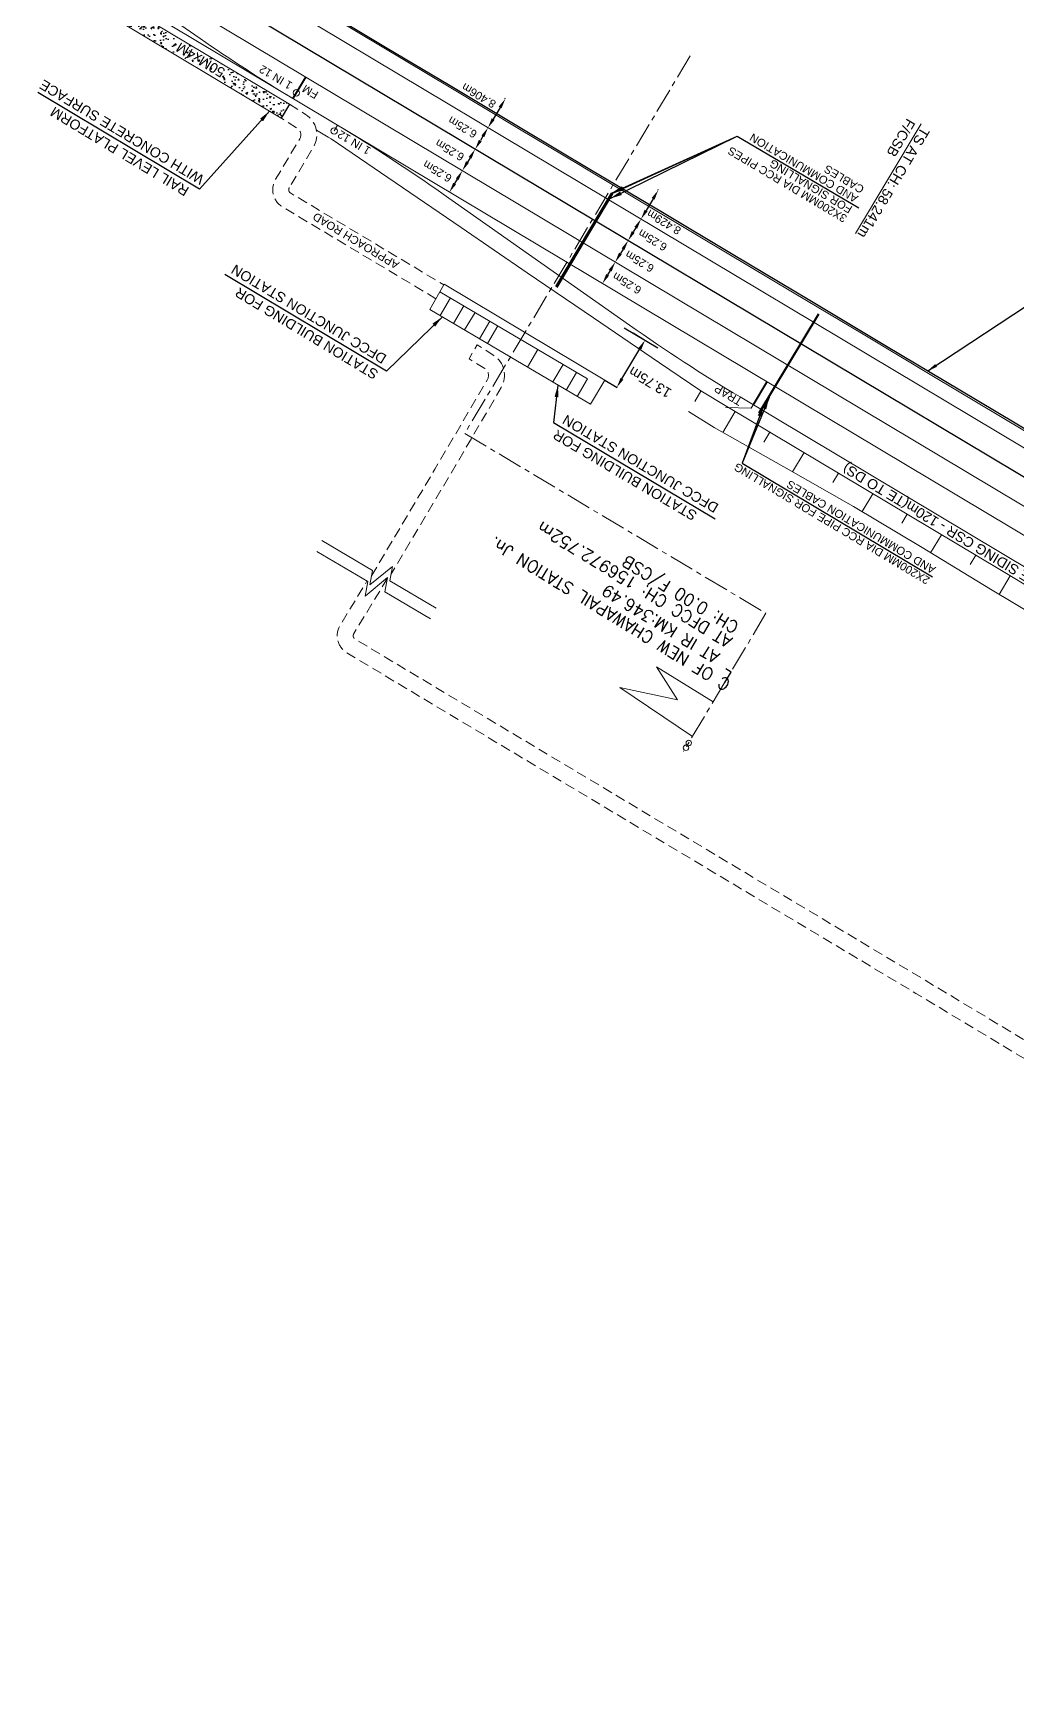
# Model space of a CAD drawing. Header units: metres. Extents: x 593990 to 610403, y 3402023 to 3411833.
# Drawn here: x 605547.2 to 605793.1, y 3404477.8 to 3404889.2 of the extents above; entities that cross this region are included whole.
import ezdxf
from ezdxf.enums import TextEntityAlignment as Align

# ---------------------------------------------------------------- set-up
doc = ezdxf.new("R2010")
doc.units = ezdxf.units.M
doc.header["$MEASUREMENT"] = 0
doc.header["$PDSIZE"] = 1
doc.linetypes.add('CENTER', pattern=[2, 1.25, -0.25, 0.25, -0.25])
doc.linetypes.add('DASHED', pattern=[0.75, 0.5, -0.25])
for name, color, linetype, lineweight in [("NEW CHAWAPAIL STN. SRJ's", 10, 'Continuous', 0), ('PROPOSED DFCC TOE LINE', 18, 'Continuous', 0), ('PROPOSED DFCC TOE SLOPES', 239, 'Continuous', 0), ('PROPOSED DFCC TRACK', 1, 'Continuous', 0), ('PROPOSED DRAIN CUM RETAINING WALL', 144, 'Continuous', 30), ('PROPOSED FORMATION LINE - PLAN', 187, 'Continuous', 0)]:
    doc.layers.add(name, color=color, linetype=linetype, lineweight=lineweight)
doc.layers.add('Signalling cable pipes', color=234, linetype='Continuous')
doc.styles.add('ROMANT', font='romant__.ttf')
doc.styles.get("Standard").update_dxf_attribs({"font": 'arial.ttf'})
doc.styles.add('Style-Arial', font='arial.ttf')
doc.dimstyles.new('ISO-25', dxfattribs={"dimtxt": 2.5, "dimasz": 2.5, "dimexe": 1.25, "dimexo": 0.625, "dimtad": 1, "dimtxsty": 'Standard', "dimcen": 2.5, "dimadec": 0, "dimazin": 0, "dimtfac": 1, "dimtmove": 0, "dimatfit": 3, "dimfxl": 1, "dimarcsym": 0})
doc.dimstyles.get("Standard").update_dxf_attribs({"dimtxt": 0.18, "dimasz": 0.18, "dimexe": 0.18, "dimexo": 0.0625, "dimgap": 0.09, "dimtad": 0, "dimtih": 1, "dimtoh": 1, "dimdec": 4, "dimzin": 0, "dimdsep": 46, "dimtxsty": 'Standard', "dimcen": 0.09, "dimadec": 0, "dimazin": 0, "dimtfac": 1, "dimtdec": 4, "dimtofl": 0, "dimtmove": 0, "dimatfit": 3, "dimfxl": 1, "dimtolj": 1, "dimtzin": 0, "dimarcsym": 0})

# ---------------------------------------------------------------- blocks, each defined once
blk = doc.blocks.new('*D109')
at = {"layer": 'Defpoints', "color": 0, "transparency": 16777216}
for p in [(605699.27, 3404842.59), (605695.92, 3404837.32), (605696.07, 3404837.23)]:
    blk.add_point(p, dxfattribs=at)
at = {"layer": 'PROPOSED DFCC TRACK', "color": 0, "lineweight": -2, "transparency": 16777216}
for p, q in [((605699.17, 3404842.66), (605699.02, 3404842.75)), ((605697.84, 3404840.54), (605697.2, 3404839.46)), ((605695.96, 3404837.29), (605695.81, 3404837.38))]:
    blk.add_line(p, q, dxfattribs=at)
at = {"layer": 'PROPOSED DFCC TRACK', "color": 0, "transparency": 16777216}
for points in [[(605697.49, 3404840.75), (605698.2, 3404840.32), (605699.13, 3404842.68)], [(605696.84, 3404839.68), (605697.56, 3404839.25), (605695.92, 3404837.32)]]:
    blk.add_solid(points, dxfattribs=at)
at = {"layer": 'PROPOSED DFCC TRACK', "color": 0, "lineweight": 0, "transparency": 16777216, "insert": (605702.05, 3404837.42), "char_height": 2, "attachment_point": 5, "rotation": 149, "style": 'Style-Arial'}
blk.add_mtext('\\A1;6.25m', dxfattribs=at)
blk = doc.blocks.new('TerminatorOpen_0.5')
at = {"color": 0, "linetype": 'ByBlock', "lineweight": -2}
for q in [(-1, 0.25), (-1, 0), (-1, -0.25)]:
    blk.add_line((0, 0), q, dxfattribs=at)
blk = doc.blocks.new('*D110')
at = {"layer": 'Defpoints', "color": 0, "transparency": 16777216}
for p in [(605696.07, 3404837.23), (605692.71, 3404831.95), (605692.86, 3404831.86)]:
    blk.add_point(p, dxfattribs=at)
at = {"layer": 'PROPOSED DFCC TRACK', "color": 0, "lineweight": -2, "transparency": 16777216}
for p, q in [((605694.64, 3404835.17), (605694, 3404834.1)), ((605695.96, 3404837.29), (605695.81, 3404837.38)), ((605692.76, 3404831.93), (605692.61, 3404832.02))]:
    blk.add_line(p, q, dxfattribs=at)
at = {"layer": 'PROPOSED DFCC TRACK', "color": 0, "transparency": 16777216}
for points in [[(605693.64, 3404834.31), (605694.35, 3404833.88), (605692.71, 3404831.95)], [(605694.28, 3404835.38), (605694.99, 3404834.96), (605695.92, 3404837.32)]]:
    blk.add_solid(points, dxfattribs=at)
at = {"layer": 'PROPOSED DFCC TRACK', "color": 0, "lineweight": 0, "transparency": 16777216, "insert": (605698.79, 3404832.1), "char_height": 2, "attachment_point": 5, "rotation": 149, "style": 'Style-Arial'}
blk.add_mtext('\\A1;6.25m', dxfattribs=at)
blk = doc.blocks.new('*D111')
at = {"layer": 'Defpoints', "color": 0, "transparency": 16777216}
for p in [(605692.86, 3404831.86), (605689.51, 3404826.59), (605689.66, 3404826.5)]:
    blk.add_point(p, dxfattribs=at)
at = {"layer": 'PROPOSED DFCC TRACK', "color": 0, "lineweight": -2, "transparency": 16777216}
for p, q in [((605691.43, 3404829.81), (605690.79, 3404828.73)), ((605692.76, 3404831.93), (605692.61, 3404832.02)), ((605689.55, 3404826.56), (605689.4, 3404826.65))]:
    blk.add_line(p, q, dxfattribs=at)
at = {"layer": 'PROPOSED DFCC TRACK', "color": 0, "transparency": 16777216}
for points in [[(605691.07, 3404830.02), (605691.79, 3404829.59), (605692.71, 3404831.95)], [(605690.43, 3404828.95), (605691.15, 3404828.52), (605689.51, 3404826.59)]]:
    blk.add_solid(points, dxfattribs=at)
at = {"layer": 'PROPOSED DFCC TRACK', "color": 0, "lineweight": 0, "transparency": 16777216, "insert": (605695.64, 3404826.65), "char_height": 2, "attachment_point": 5, "rotation": 149, "style": 'Style-Arial'}
blk.add_mtext('\\A1;6.25m', dxfattribs=at)
blk = doc.blocks.new('*D112')
at = {"layer": 'Defpoints', "color": 0, "transparency": 16777216}
for p in [(605703.6, 3404849.83), (605699.13, 3404842.68), (605699.27, 3404842.59)]:
    blk.add_point(p, dxfattribs=at)
at = {"layer": 'PROPOSED DFCC TRACK', "color": 0, "lineweight": -2, "transparency": 16777216}
for p, q in [((605703.49, 3404849.89), (605703.34, 3404849.98)), ((605702.17, 3404847.77), (605700.41, 3404844.83)), ((605699.17, 3404842.66), (605699.02, 3404842.75))]:
    blk.add_line(p, q, dxfattribs=at)
at = {"layer": 'PROPOSED DFCC TRACK', "color": 0, "transparency": 16777216}
for points in [[(605701.81, 3404847.98), (605702.52, 3404847.56), (605703.45, 3404849.92)], [(605700.05, 3404845.04), (605700.77, 3404844.61), (605699.13, 3404842.68)]]:
    blk.add_solid(points, dxfattribs=at)
at = {"layer": 'PROPOSED DFCC TRACK', "color": 0, "lineweight": 0, "transparency": 16777216, "insert": (605704.85, 3404841.92), "char_height": 2, "attachment_point": 5, "rotation": 149, "style": 'Style-Arial'}
blk.add_mtext('\\A1;8.429m', dxfattribs=at)
blk = doc.blocks.new('*D113')
at = {"layer": 'Defpoints', "color": 0, "transparency": 16777216}
for p in [(605661.06, 3404865.43), (605657.7, 3404860.15), (605657.85, 3404860.06)]:
    blk.add_point(p, dxfattribs=at)
at = {"layer": 'PROPOSED DFCC TRACK', "color": 0, "lineweight": -2, "transparency": 16777216}
for p, q in [((605659.63, 3404863.37), (605658.99, 3404862.3)), ((605660.95, 3404865.49), (605660.8, 3404865.58)), ((605657.75, 3404860.13), (605657.6, 3404860.22))]:
    blk.add_line(p, q, dxfattribs=at)
at = {"layer": 'PROPOSED DFCC TRACK', "color": 0, "transparency": 16777216}
for points in [[(605658.63, 3404862.51), (605659.34, 3404862.09), (605657.7, 3404860.15)], [(605659.27, 3404863.59), (605659.99, 3404863.16), (605660.91, 3404865.52)]]:
    blk.add_solid(points, dxfattribs=at)
at = {"layer": 'PROPOSED DFCC TRACK', "color": 0, "lineweight": 0, "transparency": 16777216, "insert": (605654.55, 3404865.64), "char_height": 2, "attachment_point": 5, "rotation": 149, "style": 'Style-Arial'}
blk.add_mtext('\\A1;6.25m', dxfattribs=at)
blk = doc.blocks.new('*D114')
at = {"layer": 'Defpoints', "color": 0, "transparency": 16777216}
for p in [(605657.85, 3404860.06), (605654.5, 3404854.79), (605654.65, 3404854.7)]:
    blk.add_point(p, dxfattribs=at)
at = {"layer": 'PROPOSED DFCC TRACK', "color": 0, "lineweight": -2, "transparency": 16777216}
for p, q in [((605657.75, 3404860.13), (605657.6, 3404860.22)), ((605654.54, 3404854.76), (605654.39, 3404854.85)), ((605656.42, 3404858.01), (605655.78, 3404856.93))]:
    blk.add_line(p, q, dxfattribs=at)
at = {"layer": 'PROPOSED DFCC TRACK', "color": 0, "transparency": 16777216}
for points in [[(605656.06, 3404858.22), (605656.78, 3404857.79), (605657.7, 3404860.15)], [(605655.42, 3404857.15), (605656.14, 3404856.72), (605654.5, 3404854.79)]]:
    blk.add_solid(points, dxfattribs=at)
at = {"layer": 'PROPOSED DFCC TRACK', "color": 0, "lineweight": 0, "transparency": 16777216, "insert": (605651.34, 3404859.92), "char_height": 2, "attachment_point": 5, "rotation": 149, "style": 'Style-Arial'}
blk.add_mtext('\\A1;6.25m', dxfattribs=at)
blk = doc.blocks.new('*D115')
at = {"layer": 'Defpoints', "color": 0, "transparency": 16777216}
for p in [(605654.65, 3404854.7), (605651.29, 3404849.42), (605651.44, 3404849.33)]:
    blk.add_point(p, dxfattribs=at)
at = {"layer": 'PROPOSED DFCC TRACK', "color": 0, "lineweight": -2, "transparency": 16777216}
for p, q in [((605654.54, 3404854.76), (605654.39, 3404854.85)), ((605653.22, 3404852.64), (605652.57, 3404851.57)), ((605651.33, 3404849.4), (605651.18, 3404849.49))]:
    blk.add_line(p, q, dxfattribs=at)
at = {"layer": 'PROPOSED DFCC TRACK', "color": 0, "transparency": 16777216}
for points in [[(605652.86, 3404852.86), (605653.57, 3404852.43), (605654.5, 3404854.79)], [(605652.22, 3404851.78), (605652.93, 3404851.36), (605651.29, 3404849.42)]]:
    blk.add_solid(points, dxfattribs=at)
at = {"layer": 'PROPOSED DFCC TRACK', "color": 0, "lineweight": 0, "transparency": 16777216, "insert": (605648.26, 3404854.62), "char_height": 2, "attachment_point": 5, "rotation": 149, "style": 'Style-Arial'}
blk.add_mtext('\\A1;6.25m', dxfattribs=at)
blk = doc.blocks.new('*D116')
at = {"layer": 'Defpoints', "color": 0, "transparency": 16777216}
for p in [(605665.37, 3404872.65), (605660.91, 3404865.52), (605661.06, 3404865.43)]:
    blk.add_point(p, dxfattribs=at)
at = {"layer": 'PROPOSED DFCC TRACK', "color": 0, "lineweight": -2, "transparency": 16777216}
for p, q in [((605663.94, 3404870.59), (605662.19, 3404867.66)), ((605665.26, 3404872.71), (605665.11, 3404872.8)), ((605660.95, 3404865.49), (605660.8, 3404865.58))]:
    blk.add_line(p, q, dxfattribs=at)
at = {"layer": 'PROPOSED DFCC TRACK', "color": 0, "transparency": 16777216}
for points in [[(605663.58, 3404870.8), (605664.3, 3404870.37), (605665.22, 3404872.73)], [(605661.83, 3404867.88), (605662.55, 3404867.45), (605660.91, 3404865.52)]]:
    blk.add_solid(points, dxfattribs=at)
at = {"layer": 'PROPOSED DFCC TRACK', "color": 0, "lineweight": 0, "transparency": 16777216, "insert": (605658.61, 3404873.55), "char_height": 2, "attachment_point": 5, "rotation": 149, "style": 'Style-Arial'}
blk.add_mtext('\\A1;8.406m', dxfattribs=at)
blk = doc.blocks.new('*D63')
at = {"layer": 'Defpoints', "color": 0, "transparency": 16777216}
for p in [(605697.03, 3404814.28), (605700.14, 3404812.43), (605689.98, 3404802.48)]:
    blk.add_point(p, dxfattribs=at)
at = {"layer": 'PROPOSED DFCC TRACK', "color": 0, "lineweight": -2, "transparency": 16777216}
for p, q in [((605697.14, 3404814.22), (605700.25, 3404812.36)), ((605694.37, 3404802.77), (605698.86, 3404810.28)), ((605690.09, 3404802.42), (605693.19, 3404800.56))]:
    blk.add_line(p, q, dxfattribs=at)
at = {"layer": 'PROPOSED DFCC TRACK', "color": 0, "transparency": 16777216}
for points in [[(605698.5, 3404810.5), (605699.22, 3404810.07), (605700.14, 3404812.43)], [(605694.01, 3404802.98), (605694.73, 3404802.56), (605693.09, 3404800.62)]]:
    blk.add_solid(points, dxfattribs=at)
at = {"layer": 'PROPOSED DFCC TRACK', "color": 0, "lineweight": 0, "transparency": 16777216, "insert": (605701.4, 3404801.91), "char_height": 2.5, "attachment_point": 5, "rotation": 149, "style": 'Style-Arial'}
blk.add_mtext('\\A1;13.75m', dxfattribs=at)

msp = doc.modelspace()

# ---------------------------------------------------------------- hatches: boundary and pattern name
h = msp.add_hatch()
h.set_pattern_fill('AR-CONC', color=1, scale=0.5)
h.set_pattern_definition([(50, (0, 0), (3.586300913, -0.313760675), [0.375, -4.125]), (355, (0, 0), (-0.693756668, 3.7609606685), [0.3, -3.3]), (100.45144446, (0.299, -0.026), (2.8925442336, 3.447199955), [0.31870096, -3.50571056]), (46.1842, (0, 1), (5.3362066534, -0.827596404), [0.5625, -6.1875]), (96.63563549, (0.4447, 0.931), (4.673309728, 4.870593004), [0.47805171, -5.2585688]), (351.18416399, (0, 1), (4.673309725, 4.870593001), [0.45, -4.950000005]), (21, (0.5, 0.75), (2.9845352606, -2.0130944533), [0.375, -4.125]), (326, (0.5, 0.75), (1.2165766596, 3.6257502252), [0.3, -3.3]), (71.45144474, (0.7487, 0.5822), (4.2011118836, 1.612655764), [0.31870095, -3.50571056]), (37.5, (0, 0), (0.0607992766, 1.66446926916), [0, -3.26, 0, -3.35, 0, -3.3125]), (7.5, (0, 0), (1.3153476872, 1.9720585594), [0, -1.91, 0, -3.185, 0, -1.2625]), (327.5, (-1.115, 0), (2.66911218086, -0.11277435867), [0, -1.25, 0, -3.9, 0, -5.175]), (317.5, (-1.615, 0), (2.9159308467, 0.5005249117), [0, -1.625, 0, -2.59, 0, -3.675])])
h.paths.add_polyline_path([(605609.2439, 3404867.939), (605610.2699, 3404869.6559), (605611.2705, 3404871.3878), (605568.3757, 3404897.0215), (605566.3238, 3404893.5879)])
h.paths.add_polyline_path([(605596.3625, 3404880.3063), (605583.8028, 3404887.8834), (605581.8247, 3404884.6046), (605594.3844, 3404877.0275)], flags=25)

# ---------------------------------------------------------------- linework, layer by layer
at = {"color": 1}
for points in [[(605611.2958, 3404871.3727), (605609.2439, 3404867.939)], [(605694.9494, 3404815.529), (605703.3254, 3404810.5235)]]:
    msp.add_lwpolyline(points, dxfattribs=at)
at = {"layer": "NEW CHAWAPAIL STN. SRJ's", "linetype": 'CENTER', "lineweight": 15, "ltscale": 5}
msp.add_lwpolyline([(605711.4399, 3404883.5013), (605655.0813, 3404789.1265), (605730.3659, 3404744.1681), (605709.7205, 3404709.5967)], dxfattribs=at)
at = {"layer": "NEW CHAWAPAIL STN. SRJ's", "lineweight": 13, "flags": 128}
msp.add_lwpolyline([(605769.1525, 3404866.5081), (605752.7516, 3404839.0632)], dxfattribs=at)
at = {"layer": "NEW CHAWAPAIL STN. SRJ's", "lineweight": 15}
msp.add_lwpolyline([(605711.9621, 3404713.3504), (605693.8703, 3404725.5914), (605708.2895, 3404722.5109), (605703.0384, 3404730.7627), (605717.1484, 3404722.0349)], dxfattribs=at)
at = {"layer": "NEW CHAWAPAIL STN. SRJ's"}
for centre in [(605710.3777, 3404710.5601, 15.7556), (605711.0751, 3404711.7581, 15.7556)]:
    msp.add_circle(centre, 0.6717, dxfattribs=at)
at = {"layer": 'PROPOSED DFCC TOE LINE', "lineweight": 0, "flags": 128}
msp.add_lwpolyline([(605847.4381, 3404721.6683), (605829.458, 3404724.579), (605820.838, 3404729.7724), (605803.6005, 3404739.9158), (605786.4446, 3404750.1955), (605769.3501, 3404760.5782), (605752.2116, 3404770.8871), (605734.8287, 3404780.7871), (605717.386, 3404790.5871), (605711.0036, 3404794.6032)], dxfattribs=at)
at = {"layer": 'PROPOSED DFCC TOE SLOPES', "flags": 128}
for points in [[(605714.1182, 3404799.7052), (605712.5847, 3404797.1392)], [(605722.7022, 3404794.5755), (605719.5816, 3404789.3535)], [(605731.2862, 3404789.4457), (605729.7946, 3404786.9496)], [(605739.8703, 3404784.3159), (605737.0168, 3404779.541)], [(605748.4543, 3404779.1861), (605747.0813, 3404776.8886)], [(605757.0383, 3404774.0564), (605754.3689, 3404769.5895)], [(605765.6223, 3404768.9266), (605764.2803, 3404766.6808)], [(605774.2064, 3404763.7968), (605771.5019, 3404759.2713)], [(605782.7904, 3404758.6671), (605781.4198, 3404756.3735)], [(605791.3744, 3404753.5373), (605788.6041, 3404748.9015)]]:
    msp.add_lwpolyline(points, dxfattribs=at)
at = {"layer": 'PROPOSED DFCC TRACK', "linetype": 'Continuous', "lineweight": 30, "flags": 128}
msp.add_lwpolyline([(606968.1513, 3404077.0371), (604380.3623, 3405623.4867)], dxfattribs=at)
at = {"layer": 'PROPOSED DFCC TRACK', "linetype": 'Continuous', "flags": 128}
for points in [[(604464.4415, 3405565.9604), (606726.5509, 3404214.1353)], [(604523.4394, 3405545.2655), (606270.5802, 3404501.183)], [(604576.4072, 3405491.7693), (606711.1812, 3404216.0392)], [(605727.6911, 3404797.1276), (605726.6652, 3404795.4108), (605720.2235, 3404795.5696)], [(605618.1456, 3404759.5933), (605630.8563, 3404752.0793), (605630.1847, 3404748.4868), (605635.8321, 3404753.1274), (605635.1605, 3404749.5349), (605646.5147, 3404742.8228)], [(605619.363, 3404762.3586), (605632.0604, 3404754.8525), (605631.3888, 3404751.26), (605637.0363, 3404755.9006), (605636.3646, 3404752.308), (605647.9422, 3404745.4639)]]:
    msp.add_lwpolyline(points, dxfattribs=at)
at = {"layer": 'PROPOSED DFCC TRACK', "linetype": 'Continuous'}
for points in [[(605511.3491, 3404940.3338, -0.0156359), (605534.5366, 3404925.3684), (605588.9685, 3404887.7764, 0.0156356), (605612.1556, 3404872.8113)], [(605830.1864, 3404734.712), (605723.8905, 3404798.2339, -0.01866138), (605696.2698, 3404816.1714), (605649.7219, 3404848.9327, 0.01785597), (605623.3202, 3404866.139)]]:
    msp.add_lwpolyline(points, format="xyb", dxfattribs=at)
at = {"layer": 'PROPOSED DFCC TRACK', "color": 1, "linetype": 'Continuous', "flags": 128}
msp.add_lwpolyline([(605609.2439, 3404867.939), (605566.3238, 3404893.5879), (605568.3757, 3404897.0215), (605611.2958, 3404871.3727)], dxfattribs=at)
at = {"layer": 'PROPOSED DFCC TRACK', "linetype": 'Continuous', "lineweight": 0, "const_width": 0.5, "flags": 128}
for points in [[(605612.1556, 3404872.8113), (605615.3617, 3404878.1764)], [(605727.1782, 3404796.2692), (605730.6151, 3404802.0205)]]:
    msp.add_lwpolyline(points, dxfattribs=at)
at = {"layer": 'PROPOSED DFCC TRACK', "color": 10, "linetype": 'DASHED', "lineweight": 13, "ltscale": 5, "flags": 128}
msp.add_lwpolyline([(605609.2686, 3404867.9228), (605611.2711, 3404871.3889)], dxfattribs=at)
for points in [[(605611.2711, 3404871.3889), (605615.3382, 3404868.8249, -0.40491566), (605617.3133, 3404860.7128), (605611.2644, 3404850.5462)], [(605607.8464, 3404852.6239), (605613.8634, 3404862.7372, 0.40491566), (605613.205, 3404865.4412), (605609.2686, 3404867.9228)], [(605647.8973, 3404822.7782), (605609.5505, 3404845.7368, -0.41618226), (605607.8464, 3404852.6239)], [(605611.2644, 3404850.5462, 0.41618226), (605611.6053, 3404849.1688), (605649.8921, 3404826.246)], [(605631.8192, 3404753.5621), (605647.64, 3404780.1964), (605660.7627, 3404802.6103, 0.40491566), (605660.1043, 3404805.3144), (605656.1679, 3404807.796), (605658.1704, 3404811.2621), (605662.2374, 3404808.6981, -0.40491566), (605664.2126, 3404800.586), (605651.0845, 3404778.1628), (605636.6576, 3404753.8751)], [(606058.0071, 3404516.8417), (606042.4374, 3404490.5501, -0.32521507), (606037.0241, 3404488.2487, -0.07745878), (606036.4524, 3404488.4781), (605971.7658, 3404526.9101), (605857.4546, 3404595.2423), (605767.8385, 3404649.1743), (605670.4793, 3404707.4374), (605625.6577, 3404734.2726, -0.41618226), (605623.9536, 3404741.1597), (605630.6614, 3404752.1945)], [(605635.7977, 3404752.9436), (605627.3716, 3404739.0819, 0.41618226), (605627.7125, 3404737.7045), (605672.5333, 3404710.8698), (605769.8968, 3404652.6041), (605859.5121, 3404598.6726), (605973.8136, 3404530.3462), (606036.8495, 3404492.8949, 0.41463241), (606039.5919, 3404493.5952), (606053.2896, 3404516.7255)]]:
    msp.add_lwpolyline(points, format="xyb", dxfattribs=at)
at = {"layer": 'PROPOSED DFCC TRACK', "color": 10, "linetype": 'Continuous', "lineweight": 13, "flags": 128}
for points in [[(605613.0105, 3404874.242), (605612.1556, 3404872.8113)], [(605622.4652, 3404864.7083), (605623.3202, 3404866.139)], [(605683.2231, 3404798.3346), (605685.7995, 3404802.7263), (605648.9097, 3404824.5382)], [(605651.5073, 3404823.0023), (605648.9192, 3404818.627)], [(605654.8794, 3404821.0085), (605652.2908, 3404816.6325)], [(605657.6585, 3404819.3653), (605655.0695, 3404814.9888)], [(605661.3609, 3404817.1761), (605658.7716, 3404812.7988)], [(605663.3761, 3404815.9846), (605660.7865, 3404811.6069)], [(605673.339, 3404810.0939), (605670.7482, 3404805.7141)], [(605679.6627, 3404806.3548), (605677.0711, 3404801.9738)], [(605683.0464, 3404804.3541), (605680.4545, 3404799.9724)]]:
    msp.add_lwpolyline(points, dxfattribs=at)
msp.add_lwpolyline([(605649.9736, 3404826.3877), (605690.0889, 3404802.4159), (605686.4939, 3404796.3998), (605646.3751, 3404820.1319)], close=True, dxfattribs=at)
at = {"layer": 'PROPOSED DFCC TRACK', "color": 10, "linetype": 'Continuous', "lineweight": 13}
for centre in [(605613.0105, 3404874.242), (605622.4652, 3404864.7083)]:
    msp.add_circle(centre, 0.8, dxfattribs=at)
at = {"layer": 'PROPOSED DRAIN CUM RETAINING WALL', "flags": 128}
msp.add_lwpolyline([(605958.4451, 3404692.5), (605956.737, 3404693.5205), (605917.1947, 3404717.1687), (605898.6793, 3404728.2346), (605880.4604, 3404739.1233), (605861.4897, 3404750.4658), (605842.7501, 3404761.6842), (605835.2322, 3404766.2109), (605816.192, 3404777.5931), (605797.395, 3404788.83), (605778.8254, 3404799.9194), (605760.5159, 3404810.8535), (605741.2875, 3404822.3374), (605722.1282, 3404833.7801), (605704.4706, 3404844.3026), (605686.8043, 3404854.8303), (605668.9678, 3404865.4871), (605651.0057, 3404876.2189), (605635.7397, 3404885.3377), (605616.2827, 3404896.96)], dxfattribs=at)
at = {"layer": 'PROPOSED FORMATION LINE - PLAN', "lineweight": 0, "flags": 128}
for points in [[(605683.5734, 3404856.3439), (605668.7716, 3404865.1894), (605651.6035, 3404875.4489), (605634.4355, 3404885.7085), (605617.2674, 3404895.968), (605600.0994, 3404906.2275), (605582.9313, 3404916.4871), (605565.7633, 3404926.7466), (605548.5952, 3404937.0062), (605531.4272, 3404947.2657)], [(605621.7045, 3404862.7224), (605620.9698, 3404863.1754), (605618.0194, 3404864.9386)], [(605714.0806, 3404799.7277), (605703.775, 3404806.7554), (605687.2514, 3404818.0235), (605670.7278, 3404829.2916), (605654.2041, 3404840.5597), (605637.6805, 3404851.8278), (605621.7045, 3404862.7224)], [(605806.1159, 3404783.1131), (605788.9479, 3404793.3726), (605771.7798, 3404803.6322), (605754.6118, 3404813.8917), (605737.4438, 3404824.1512), (605720.2757, 3404834.4108), (605703.1077, 3404844.6703), (605685.9396, 3404854.9299), (605683.5734, 3404856.3439)], [(605850.1554, 3404726.2153), (605829.5504, 3404730.7235), (605823.5495, 3404734.3097), (605806.3814, 3404744.5692), (605789.2134, 3404754.8287), (605772.0453, 3404765.0883), (605754.8773, 3404775.3478), (605737.7092, 3404785.6073), (605720.5412, 3404795.8669), (605714.0806, 3404799.7277)]]:
    msp.add_lwpolyline(points, dxfattribs=at)
at = {"layer": 'Signalling cable pipes', "lineweight": 30}
for points in [[(605677.8224, 3404825.8244), (605691.7903, 3404849.1979)], [(605677.9941, 3404825.7218), (605691.962, 3404849.0953)], [(605678.1658, 3404825.6192), (605692.1337, 3404848.9927)], [(605728.5946, 3404794.2804), (605743.4663, 3404819.0046)], [(605728.766, 3404794.1773), (605743.6377, 3404818.9015)]]:
    msp.add_lwpolyline(points, dxfattribs=at)
at = {"layer": 'Signalling cable pipes'}
msp.add_lwpolyline([(605678.1658, 3404825.6192), (605692.1337, 3404848.9927)], dxfattribs=at)

# ---------------------------------------------------------------- texts
at = {"layer": "NEW CHAWAPAIL STN. SRJ's", "lineweight": 13}
for s, height, rotation, p in [('50Mx4M', 2.5, 148.898117, (605589.0852, 3404882.4416)), ('WITH CONCRETE SURFACE', 2.5, 148.898117, (605569.4015, 3404864.4251)), ('RAIL LEVEL PLATFORM', 2.5, 148.898117, (605568.8485, 3404859.5911)), ('APPROACH ROAD', 2, 148.898117, (605627.9023, 3404837.2469)), ('DFCC JUNCTION STATION', 2.5, 148.898117, (605616.1307, 3404818.9426)), ('STATION BUILDING FOR', 2.5, 148.898117, (605615.5777, 3404814.1086)), ('DFCC JUNCTION STATION', 2.5, 149.412396, (605698.9939, 3404781.5278)), ('STATION BUILDING FOR', 2.5, 149.412396, (605695.1119, 3404778.6825)), ('LINE NO.9 HOT AXLE SIDING CSR - 120m(TE TO DS)', 2.5, 148.898117, (605786.9884, 3404758.3658))]:
    msp.add_text(s, height=height, rotation=rotation, dxfattribs=at).set_placement(p, align=Align.MIDDLE_CENTER)
at = {"layer": "NEW CHAWAPAIL STN. SRJ's", "lineweight": 13, "insert": (605768.4969, 3404866.3302), "char_height": 2.5, "width": 36.312759, "attachment_point": 4, "rotation": 239.137675, "line_spacing_factor": 0.648, "style": 'Style-Arial'}
msp.add_mtext('\\pxsm1;TS AT CH: 58.241m F/CSB ', dxfattribs=at)
at = {"layer": "NEW CHAWAPAIL STN. SRJ's", "char_height": 3, "attachment_point": 7, "rotation": 148.470964, "line_spacing_factor": 0.6, "style": 'ROMANT'}
for s, insert in [('AT DFCC CH: 156972.752m', (605722.1988, 3404737.992, 21.0075)), ('C OF NEW CHAWAPAIL STATION Jn.', (605721.7499, 3404727.1826, 21.0075)), ('CH: 0.00 F/CSB', (605724.3701, 3404742.3643, 21.0075)), ('L', (605722.0659, 3404729.202, 21.0075))]:
    msp.add_mtext(s, dxfattribs=dict(at, insert=insert))
at = {"layer": "NEW CHAWAPAIL STN. SRJ's", "color": 7, "insert": (605719.0382, 3404734.0767, 21.0075), "char_height": 3, "attachment_point": 7, "rotation": 148.470964, "line_spacing_factor": 0.6, "style": 'ROMANT'}
msp.add_mtext('AT IR KM:346.49', dxfattribs=at)
at = {"layer": 'PROPOSED DFCC TRACK', "color": 10, "linetype": 'Continuous', "lineweight": 13, "style": 'Style-Arial'}
msp.add_text('TRAP ', height=2, rotation=149.137675, dxfattribs=at).set_placement((605724.6374, 3404797.6405))
at = {"layer": 'PROPOSED DFCC TRACK', "color": 10, "linetype": 'Continuous', "lineweight": 13, "char_height": 2, "attachment_point": 4, "rotation": 149.137675, "line_spacing_factor": 0.60036, "style": 'Style-Arial'}
for s, insert in [('1 IN 12', (605611.7273, 3404875.7966)), ('FM', (605618.225, 3404873.448)), ('1 IN 12', (605631.3098, 3404859.5017))]:
    msp.add_mtext(s, dxfattribs=dict(at, insert=insert))
at = {"layer": 'Signalling cable pipes', "linetype": 'Continuous', "lineweight": 13, "style": 'Style-Arial'}
for s, p in [('AND COMMUNICATION', (605753.5767, 3404848.3785)), ('3X200MM DIA RCC PIPES', (605750.7961, 3404843.4393)), ('FOR SIGNALLING ', (605752.1312, 3404845.7137)), ('CABLES', (605755.1161, 3404850.6846)), ('2X200MM DIA RCC PIPE FOR SIGNALLING ', (605771.5121, 3404752.9712)), ('AND COMMUNICATION CABLES', (605772.9576, 3404755.6361))]:
    msp.add_text(s, height=2, rotation=149.137675, dxfattribs=at).set_placement(p)

# ---------------------------------------------------------------- dimensions: what is measured, and where the dimension line sits
at = {"layer": 'PROPOSED DFCC TRACK', "color": 10, "lineweight": 0}
for base, p1, p2, picture, middle in [((605660.9102, 3404865.5187), (605665.3708, 3404872.6452), (605661.0589, 3404865.4298), '*D116', (605658.6119, 3404873.5529)), ((605657.7041, 3404860.1537), (605661.0589, 3404865.4298), (605657.8528, 3404860.0648), '*D113', (605654.5456, 3404865.6431)), ((605654.498, 3404854.7887), (605657.8528, 3404860.0648), (605654.6467, 3404854.6998), '*D114', (605651.3403, 3404859.9184)), ((605651.2919, 3404849.4237), (605654.6467, 3404854.6998), (605651.4406, 3404849.3348), '*D115', (605648.2582, 3404854.6246)), ((605699.1258, 3404842.6813), (605703.5985, 3404849.828), (605699.2745, 3404842.5924), '*D112', (605704.8494, 3404841.9173)), ((605695.9197, 3404837.3162), (605699.2745, 3404842.5924), (605696.0684, 3404837.2274), '*D109', (605702.047, 3404837.4197)), ((605692.7136, 3404831.9512), (605696.0684, 3404837.2274), (605692.8623, 3404831.8624), '*D110', (605698.79, 3404832.0964)), ((605689.5075, 3404826.5862), (605692.8623, 3404831.8624), (605689.6562, 3404826.4973), '*D111', (605695.6374, 3404826.6494))]:
    dim = msp.add_linear_dim(base=base, p1=p1, p2=p2, angle=239.137675, text='<>m', dimstyle='Standard', override={"dimtxt": 2, "dimasz": 2.5, "dimexe": 0.125, "dimexo": 0.125, "dimgap": 0.125, "dimtad": 1, "dimtih": 0, "dimtoh": 0, "dimdec": 3, "dimzin": 11, "dimtxsty": 'Style-Arial', "dimsah": 1, "dimadec": 4, "dimazin": 3, "dimtmove": 2, "dimatfit": 1, "dimldrblk": 'TerminatorOpen_0.5', "dimfrac": 2, "dimtzin": 11}, dxfattribs=at)
    dim.commit()
    dim.dimension.update_dxf_attribs({"geometry": picture, "text_midpoint": middle, "dimtype": 129, "text_rotation": 149})
dim = msp.add_linear_dim(base=(605700.1399, 3404812.4274), p1=(605689.9816, 3404802.48), p2=(605697.0349, 3404814.2829), angle=59.137675, dimstyle='Standard', override={"dimtxt": 2.5, "dimasz": 2.5, "dimexe": 0.125, "dimexo": 0.125, "dimgap": 0.125, "dimtad": 1, "dimtih": 0, "dimtoh": 0, "dimdec": 3, "dimzin": 11, "dimpost": 'm', "dimtxsty": 'Style-Arial', "dimsah": 1, "dimadec": 4, "dimazin": 3, "dimtmove": 2, "dimatfit": 1, "dimldrblk": 'TerminatorOpen_0.5', "dimfrac": 2, "dimtzin": 11}, dxfattribs=at)
dim.commit()
dim.dimension.update_dxf_attribs({"geometry": '*D63', "text_midpoint": (605701.4011, 3404801.9078), "dimtype": 129, "text_rotation": 149})

# ---------------------------------------------------------------- leaders
at = {"layer": "NEW CHAWAPAIL STN. SRJ's", "lineweight": 13}
for points in [[(605606.3232, 3404869.6845), (605588.792, 3404850.1751), (605548.4395, 3404874.3254)], [(605649.5115, 3404818.2766), (605635.5213, 3404804.6925), (605595.1688, 3404828.8428)], [(605678.3767, 3404801.2015), (605677.267, 3404791.8323), (605717.6659, 3404767.7596)]]:
    msp.add_leader(points, dimstyle='Standard', override={"dimasz": 3, "dimgap": 0.25}, dxfattribs=at)
at = {"layer": 'PROPOSED DRAIN CUM RETAINING WALL', "linetype": 'Continuous', "lineweight": 0, "ltscale": 5}
msp.add_leader([(605770.7669, 3404804.7318), (605799.3984, 3404823.6147), (605804.4048, 3404820.6229)], dimstyle='ISO-25', override={"dimtxt": 3, "dimtad": 0, "dimdec": 3, "dimzin": 2, "dimtdec": 3}, dxfattribs=at)
at = {"layer": 'Signalling cable pipes', "lineweight": 13}
for points in [[(605691.4327, 3404847.8197), (605723.1274, 3404863.4135), (605753.5754, 3404845.4791)], [(605691.7903, 3404849.1979), (605723.1274, 3404863.4135), (605753.5754, 3404845.4791)], [(605691.962, 3404849.0953), (605723.1274, 3404863.4135), (605753.5754, 3404845.4791)], [(605731.1182, 3404798.088), (605724.4057, 3404781.7157), (605771.9643, 3404753.2873)], [(605729.7953, 3404796.2766), (605724.4057, 3404781.7157), (605771.9643, 3404753.2873)]]:
    msp.add_leader(points, dimstyle='Standard', override={"dimasz": 3, "dimgap": 0.25}, dxfattribs=at)

doc.saveas('drawing.dxf')
